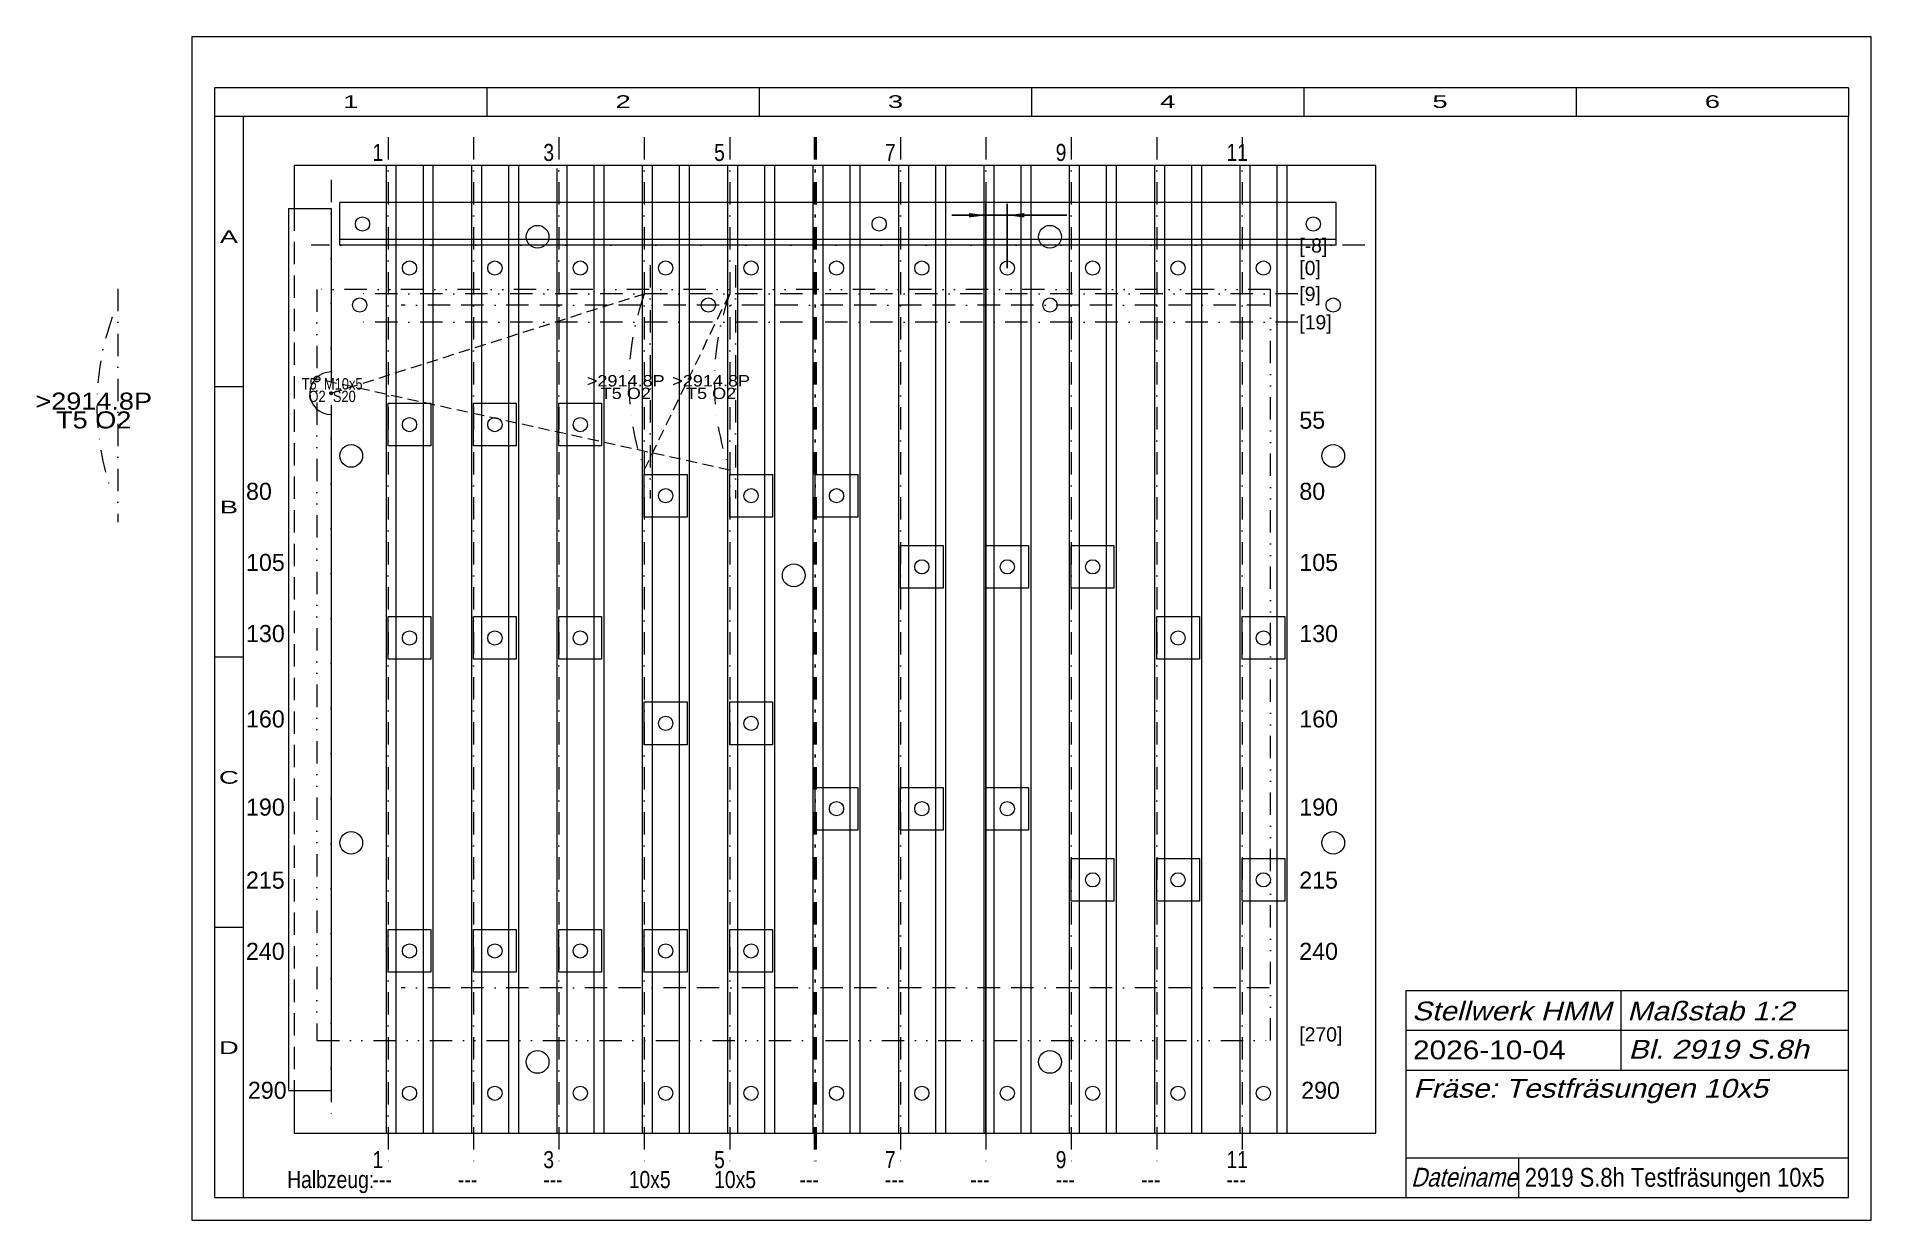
# Model space of a CAD drawing. Extents: x -53 to 592, y 2 to 418.
import ezdxf
from ezdxf.enums import TextEntityAlignment as Align

# ---------------------------------------------------------------- set-up
doc = ezdxf.new("R2010")
doc.units = 0
doc.header["$LTSCALE"] = 15.715001
for name, pattern in [('BORDER', [1.75, 0.5, -0.25, 0.5, -0.25, 0, -0.25]), ('DASHDOT', [1, 0.5, -0.25, 0, -0.25]), ('DASHED', [0.75, 0.5, -0.25]), ('DIVIDE', [1.25, 0.5, -0.25, 0, -0.25, 0, -0.25]), ('HIDDEN', [0.375, 0.25, -0.125]), ('PHANTOM', [2.5, 1.25, -0.25, 0.25, -0.25, 0.25, -0.25])]:
    doc.linetypes.add(name, pattern=pattern)
for name, color, linetype, lineweight in [('2914___ ANSCHLÄGE', 230, 'CONTINUOUS', 13), ('2919_8P', 230, 'CONTINUOUS', 13), ('BEMASSUNG', 7, 'CONTINUOUS', 25), ('BESCHRIFTUNG', 7, 'CONTINUOUS', 25), ('FRÄSPFADE', 30, 'CONTINUOUS', 13), ('KONSTRUKTION', 7, 'CONTINUOUS', 0), ('MASSGRENZEN', 172, 'CONTINUOUS', 25), ('MASSLINIEN', 172, 'CONTINUOUS', 25), ('MASSTEXTE', 212, 'CONTINUOUS', 25), ('MITTELLINIEN', 5, 'DASHDOT', 13), ('STANDARD', 7, 'CONTINUOUS', 0)]:
    doc.layers.add(name, color=color, linetype=linetype, lineweight=lineweight)
doc.styles.add('Arial', font='arial.ttf')

# ---------------------------------------------------------------- blocks, each defined once
blk = doc.blocks.new('D405448448')
at = {"layer": 'MASSGRENZEN'}
for points in [[(280.95, 355.23), (275, 354.45), (275, 356.01)], [(288.45, 355.23), (294.4, 356.01), (294.4, 354.45)]]:
    blk.add_solid(points, dxfattribs=at)
at = {"layer": 'MASSLINIEN', "color": 172}
for p, q in [((280.95, 355.23), (268.96, 355.23)), ((280.95, 32.66), (280.95, 359.23)), ((280.95, 355.23), (288.45, 355.23)), ((288.45, 336.67), (288.45, 359.23)), ((288.45, 355.23), (309.34, 355.23))]:
    blk.add_line(p, q, dxfattribs=at)

msp = doc.modelspace()

# ---------------------------------------------------------------- linework, layer by layer
at = {"layer": '2914___ ANSCHLÄGE', "linetype": 'DASHDOT'}
for p, q in [((162.95, 337.67), (162.95, 255.67)), ((192.95, 337.67), (192.95, 255.67)), ((-23.96, 329.4), (-23.96, 247.4))]:
    msp.add_line(p, q, dxfattribs=at)
msp.add_arc((60.14, 288.4), 91.51, 160.19876, 199.80124, dxfattribs=at)
at = {"layer": '2919_8P', "linetype": 'HIDDEN'}
for p, q in [((50.95, 292.67), (160.95, 327.67)), ((160.95, 265.67), (190.95, 327.67)), ((190.95, 265.67), (45.95, 297.67))]:
    msp.add_line(p, q, dxfattribs=at)
at = {"layer": '2919_8P', "linetype": 'PHANTOM'}
for centre, radius in [((45.95, 297.67), 1), ((50.95, 292.67), 0.5)]:
    msp.add_circle(centre, radius, dxfattribs=at)
at = {"layer": '2919_8P', "linetype": 'DASHDOT'}
for centre in [(247.05, 296.67), (277.05, 296.67)]:
    msp.add_arc(centre, 91.51, 160.19876, 199.80124, dxfattribs=at)
at = {"layer": 'FRÄSPFADE', "linetype": 'DIVIDE', "lineweight": 20}
for p, q in [((380.95, 329.17), (45.95, 329.17)), ((45.95, 329.17), (45.95, 65.17)), ((380.95, 65.17), (380.95, 329.17)), ((45.95, 65.17), (380.95, 65.17))]:
    msp.add_line(p, q, dxfattribs=at)
at = {"layer": 'KONSTRUKTION', "color": 8}
for p, q in [((417.95, 372.67), (37.95, 372.67)), ((37.95, 372.67), (37.95, 357.67)), ((70.2, 372.67), (70.2, 32.67)), ((73.7, 372.67), (73.7, 32.67)), ((83.2, 372.67), (83.2, 32.67)), ((86.7, 372.67), (86.7, 32.67)), ((100.2, 372.67), (100.2, 32.67)), ((103.7, 372.67), (103.7, 32.67)), ((113.2, 372.67), (113.2, 32.67)), ((116.7, 372.67), (116.7, 32.67)), ((130.2, 371.67), (130.2, 32.67)), ((133.7, 372.67), (133.7, 32.67)), ((143.2, 372.67), (143.2, 32.67)), ((146.7, 372.67), (146.7, 32.67)), ((160.2, 372.67), (160.2, 32.67)), ((163.7, 372.67), (163.7, 32.67)), ((173.2, 372.67), (173.2, 32.67)), ((176.7, 372.67), (176.7, 32.67)), ((190.2, 372.67), (190.2, 32.67)), ((193.7, 372.67), (193.7, 32.67)), ((203.2, 372.67), (203.2, 32.67)), ((206.7, 372.67), (206.7, 32.67)), ((220.2, 372.67), (220.2, 32.67)), ((223.7, 372.67), (223.7, 32.67)), ((233.2, 372.67), (233.2, 32.67)), ((236.7, 372.67), (236.7, 32.67)), ((250.2, 372.67), (250.2, 32.67)), ((253.7, 372.67), (253.7, 32.67)), ((263.2, 372.67), (263.2, 32.67)), ((266.7, 372.67), (266.7, 32.67)), ((280.2, 372.67), (280.2, 32.67)), ((283.7, 372.67), (283.7, 32.67)), ((293.2, 372.67), (293.2, 32.67)), ((296.7, 372.67), (296.7, 32.67)), ((310.2, 372.67), (310.2, 32.67)), ((313.7, 372.67), (313.7, 32.67)), ((323.2, 372.67), (323.2, 32.67)), ((326.7, 372.67), (326.7, 32.67)), ((340.2, 372.67), (340.2, 32.67)), ((343.7, 372.67), (343.7, 32.67)), ((353.2, 372.67), (353.2, 32.67)), ((356.7, 372.67), (356.7, 32.67)), ((370.2, 372.67), (370.2, 32.67)), ((373.7, 372.67), (373.7, 32.67)), ((383.2, 372.67), (383.2, 32.67)), ((386.7, 372.67), (386.7, 32.67)), ((417.95, 32.67), (417.95, 372.67)), ((35.95, 357.67), (35.95, 47.67)), ((35.95, 357.67), (50.95, 357.67)), ((50.95, 357.67), (50.95, 300.17)), ((403.95, 359.67), (53.95, 359.67)), ((53.95, 344.67), (53.95, 359.67)), ((403.95, 344.67), (403.95, 359.67)), ((403.95, 346.67), (53.95, 346.67)), ((403.95, 344.67), (53.95, 344.67)), ((50.95, 285.17), (50.95, 47.67)), ((35.95, 47.67), (50.95, 47.67)), ((37.95, 47.67), (37.95, 32.67)), ((37.95, 32.67), (417.95, 32.67))]:
    msp.add_line(p, q, dxfattribs=at)
at = {"layer": 'KONSTRUKTION', "color": 8, "linetype": 'DASHED'}
msp.add_line((37.95, 357.67), (37.95, 47.67), dxfattribs=at)
at = {"layer": 'KONSTRUKTION', "color": 8, "linetype": 'BORDER'}
for p, q in [((380.5, 323.67), (75.5, 323.67)), ((380.5, 83.67), (75.5, 83.67))]:
    msp.add_line(p, q, dxfattribs=at)
at = {"layer": 'KONSTRUKTION', "color": 252}
for p, q in [((70.95, 289.17), (85.95, 289.17)), ((70.95, 274.17), (70.95, 289.17)), ((85.95, 289.17), (85.95, 274.17)), ((100.95, 274.17), (100.95, 289.17)), ((100.95, 289.17), (115.95, 289.17)), ((115.95, 289.17), (115.95, 274.17)), ((130.95, 274.17), (130.95, 289.17)), ((130.95, 289.17), (145.95, 289.17)), ((145.95, 289.17), (145.95, 274.17)), ((85.95, 274.17), (70.95, 274.17)), ((115.95, 274.17), (100.95, 274.17)), ((145.95, 274.17), (130.95, 274.17)), ((160.95, 249.17), (160.95, 264.17)), ((160.95, 264.17), (175.95, 264.17)), ((175.95, 264.17), (175.95, 249.17)), ((190.95, 249.17), (190.95, 264.17)), ((190.95, 264.17), (205.95, 264.17)), ((205.95, 264.17), (205.95, 249.17)), ((220.95, 264.17), (235.95, 264.17)), ((220.95, 249.17), (220.95, 264.17)), ((235.95, 264.17), (235.95, 249.17)), ((175.95, 249.17), (160.95, 249.17)), ((205.95, 249.17), (190.95, 249.17)), ((235.95, 249.17), (220.95, 249.17)), ((250.95, 224.17), (250.95, 239.17)), ((250.95, 239.17), (265.95, 239.17)), ((265.95, 239.17), (265.95, 224.17)), ((280.95, 224.17), (280.95, 239.17)), ((280.95, 239.17), (295.95, 239.17)), ((295.95, 239.17), (295.95, 224.17)), ((310.95, 239.17), (325.95, 239.17)), ((310.95, 224.17), (310.95, 239.17)), ((325.95, 239.17), (325.95, 224.17)), ((265.95, 224.17), (250.95, 224.17)), ((295.95, 224.17), (280.95, 224.17)), ((325.95, 224.17), (310.95, 224.17)), ((70.95, 199.17), (70.95, 214.17)), ((70.95, 214.17), (85.95, 214.17)), ((85.95, 214.17), (85.95, 199.17)), ((100.95, 199.17), (100.95, 214.17)), ((100.95, 214.17), (115.95, 214.17)), ((115.95, 214.17), (115.95, 199.17)), ((130.95, 214.17), (145.95, 214.17)), ((130.95, 199.17), (130.95, 214.17)), ((145.95, 214.17), (145.95, 199.17)), ((340.95, 199.17), (340.95, 214.17)), ((340.95, 214.17), (355.95, 214.17)), ((355.95, 214.17), (355.95, 199.17)), ((370.95, 199.17), (370.95, 214.17)), ((370.95, 214.17), (385.95, 214.17)), ((385.95, 214.17), (385.95, 199.17)), ((85.95, 199.17), (70.95, 199.17)), ((115.95, 199.17), (100.95, 199.17)), ((145.95, 199.17), (130.95, 199.17)), ((355.95, 199.17), (340.95, 199.17)), ((385.95, 199.17), (370.95, 199.17)), ((160.95, 169.17), (160.95, 184.17)), ((160.95, 184.17), (175.95, 184.17)), ((175.95, 184.17), (175.95, 169.17)), ((190.95, 169.17), (190.95, 184.17)), ((190.95, 184.17), (205.95, 184.17)), ((205.95, 184.17), (205.95, 169.17)), ((175.95, 169.17), (160.95, 169.17)), ((205.95, 169.17), (190.95, 169.17)), ((220.95, 139.17), (220.95, 154.17)), ((220.95, 154.17), (235.95, 154.17)), ((235.95, 154.17), (235.95, 139.17)), ((250.95, 139.17), (250.95, 154.17)), ((250.95, 154.17), (265.95, 154.17)), ((265.95, 154.17), (265.95, 139.17)), ((280.95, 154.17), (295.95, 154.17)), ((280.95, 139.17), (280.95, 154.17)), ((295.95, 154.17), (295.95, 139.17)), ((235.95, 139.17), (220.95, 139.17)), ((265.95, 139.17), (250.95, 139.17)), ((295.95, 139.17), (280.95, 139.17)), ((310.95, 114.17), (310.95, 129.17)), ((310.95, 129.17), (325.95, 129.17)), ((325.95, 129.17), (325.95, 114.17)), ((340.95, 114.17), (340.95, 129.17)), ((340.95, 129.17), (355.95, 129.17)), ((355.95, 129.17), (355.95, 114.17)), ((370.95, 129.17), (385.95, 129.17)), ((370.95, 114.17), (370.95, 129.17)), ((385.95, 129.17), (385.95, 114.17)), ((325.95, 114.17), (310.95, 114.17)), ((355.95, 114.17), (340.95, 114.17)), ((385.95, 114.17), (370.95, 114.17)), ((70.95, 89.17), (70.95, 104.17)), ((70.95, 104.17), (85.95, 104.17)), ((85.95, 104.17), (85.95, 89.17)), ((100.95, 89.17), (100.95, 104.17)), ((100.95, 104.17), (115.95, 104.17)), ((115.95, 104.17), (115.95, 89.17)), ((130.95, 104.17), (145.95, 104.17)), ((130.95, 89.17), (130.95, 104.17)), ((145.95, 104.17), (145.95, 89.17)), ((160.95, 89.17), (160.95, 104.17)), ((160.95, 104.17), (175.95, 104.17)), ((175.95, 104.17), (175.95, 89.17)), ((190.95, 89.17), (190.95, 104.17)), ((190.95, 104.17), (205.95, 104.17)), ((205.95, 104.17), (205.95, 89.17)), ((85.95, 89.17), (70.95, 89.17)), ((115.95, 89.17), (100.95, 89.17)), ((145.95, 89.17), (130.95, 89.17)), ((175.95, 89.17), (160.95, 89.17)), ((205.95, 89.17), (190.95, 89.17))]:
    msp.add_line(p, q, dxfattribs=at)
at = {"layer": 'KONSTRUKTION', "color": 8}
for centre, radius in [((61.95, 352.17), 2.5), ((243.45, 352.17), 2.5), ((395.95, 352.17), 2.5), ((123.45, 347.67), 4), ((303.45, 347.67), 4), ((78.45, 336.67), 2.5), ((78.45, 336.67), 2.5), ((108.45, 336.67), 2.5), ((108.45, 336.67), 2.5), ((138.45, 336.67), 2.5), ((138.45, 336.67), 2.5), ((168.45, 336.67), 2.5), ((168.45, 336.67), 2.5), ((198.45, 336.67), 2.5), ((198.45, 336.67), 2.5), ((228.45, 336.67), 2.5), ((228.45, 336.67), 2.5), ((258.45, 336.67), 2.5), ((258.45, 336.67), 2.5), ((288.45, 336.67), 2.5), ((288.45, 336.67), 2.5), ((318.45, 336.67), 2.5), ((318.45, 336.67), 2.5), ((348.45, 336.67), 2.5), ((348.45, 336.67), 2.5), ((378.45, 336.67), 2.5), ((378.45, 336.67), 2.5), ((60.95, 323.67), 2.5), ((183.45, 323.67), 2.5), ((303.45, 323.67), 2.5), ((402.95, 323.67), 2.5), ((78.45, 281.67), 2.5), ((78.45, 281.67), 2.5), ((108.45, 281.67), 2.5), ((108.45, 281.67), 2.5), ((138.45, 281.67), 2.5), ((138.45, 281.67), 2.5), ((57.97, 270.67), 4), ((402.95, 270.67), 4), ((168.45, 256.67), 2.5), ((168.45, 256.67), 2.5), ((198.45, 256.67), 2.5), ((198.45, 256.67), 2.5), ((228.45, 256.67), 2.5), ((228.45, 256.67), 2.5), ((213.45, 228.67), 4), ((258.45, 231.67), 2.5), ((258.45, 231.67), 2.5), ((288.45, 231.67), 2.5), ((288.45, 231.67), 2.5), ((318.45, 231.67), 2.5), ((318.45, 231.67), 2.5), ((78.45, 206.67), 2.5), ((78.45, 206.67), 2.5), ((108.45, 206.67), 2.5), ((108.45, 206.67), 2.5), ((138.45, 206.67), 2.5), ((138.45, 206.67), 2.5), ((348.45, 206.67), 2.5), ((348.45, 206.67), 2.5), ((378.45, 206.67), 2.5), ((378.45, 206.67), 2.5), ((168.45, 176.67), 2.5), ((168.45, 176.67), 2.5), ((198.45, 176.67), 2.5), ((198.45, 176.67), 2.5), ((228.45, 146.67), 2.5), ((228.45, 146.67), 2.5), ((258.45, 146.67), 2.5), ((258.45, 146.67), 2.5), ((288.45, 146.67), 2.5), ((288.45, 146.67), 2.5), ((57.97, 134.67), 4), ((402.95, 134.67), 4), ((318.45, 121.67), 2.5), ((318.45, 121.67), 2.5), ((348.45, 121.67), 2.5), ((348.45, 121.67), 2.5), ((378.45, 121.67), 2.5), ((378.45, 121.67), 2.5), ((78.45, 96.67), 2.5), ((78.45, 96.67), 2.5), ((108.45, 96.67), 2.5), ((108.45, 96.67), 2.5), ((138.45, 96.67), 2.5), ((138.45, 96.67), 2.5), ((168.45, 96.67), 2.5), ((168.45, 96.67), 2.5), ((198.45, 96.67), 2.5), ((198.45, 96.67), 2.5), ((123.45, 57.67), 4), ((303.45, 57.67), 4), ((78.45, 46.67), 2.5), ((78.45, 46.67), 2.5), ((108.45, 46.67), 2.5), ((108.45, 46.67), 2.5), ((138.45, 46.67), 2.5), ((138.45, 46.67), 2.5), ((168.45, 46.67), 2.5), ((168.45, 46.67), 2.5), ((198.45, 46.67), 2.5), ((198.45, 46.67), 2.5), ((228.45, 46.67), 2.5), ((228.45, 46.67), 2.5), ((258.45, 46.67), 2.5), ((258.45, 46.67), 2.5), ((288.45, 46.67), 2.5), ((288.45, 46.67), 2.5), ((318.45, 46.67), 2.5), ((318.45, 46.67), 2.5), ((348.45, 46.67), 2.5), ((348.45, 46.67), 2.5), ((378.45, 46.67), 2.5), ((378.45, 46.67), 2.5)]:
    msp.add_circle(centre, radius, dxfattribs=at)
msp.add_arc((50.95, 292.67), 7.5, 90, 270, dxfattribs=at)
at = {"layer": 'MITTELLINIEN'}
for p, q in [((70.95, 382.66), (70.95, 22.66)), ((100.95, 382.66), (100.95, 22.66)), ((130.95, 382.66), (130.95, 22.66)), ((160.95, 382.66), (160.95, 22.66)), ((190.95, 382.66), (190.95, 22.66)), ((250.95, 382.66), (250.95, 22.66)), ((280.95, 382.66), (280.95, 22.66)), ((310.95, 382.66), (310.95, 22.66)), ((340.95, 382.66), (340.95, 22.66)), ((370.95, 382.66), (370.95, 22.66)), ((50.95, 367.67), (50.95, 37.67)), ((414.04, 344.67), (43.89, 344.67)), ((390.5, 327.67), (60.95, 327.67)), ((390.5, 327.67), (65.5, 327.67)), ((390.5, 317.67), (60.95, 317.67)), ((390.5, 317.67), (65.5, 317.67))]:
    msp.add_line(p, q, dxfattribs=at)
at = {"layer": 'MITTELLINIEN', "color": 154, "lineweight": 50}
msp.add_line((220.95, 382.66), (220.95, 22.66), dxfattribs=at)
at = {"layer": 'STANDARD'}
for p, q in [((592, 418), (2, 418)), ((2, 418), (2, 2)), ((592, 2), (592, 418)), ((584, 400), (10, 400)), ((10, 400), (10, 390)), ((105.67, 400), (105.67, 390)), ((201.33, 400), (201.33, 390)), ((297, 400), (297, 390)), ((392.67, 400), (392.67, 390)), ((488.33, 400), (488.33, 390)), ((584, 400), (584, 390)), ((10, 390), (10, 10)), ((20, 390), (10, 390)), ((20, 390), (20, 10)), ((584, 390), (20, 390)), ((584, 10), (584, 390)), ((10, 295), (20, 295)), ((10, 200), (20, 200)), ((10, 105), (20, 105)), ((10, 10), (20, 10)), ((20, 10), (584, 10)), ((2, 2), (592, 2))]:
    msp.add_line(p, q, dxfattribs=at)
at = {"layer": 'STANDARD', "lineweight": 0}
for p, q in [((428.44, 82.8), (583.83, 82.8)), ((428.44, 82.8), (428.44, 10)), ((504.04, 82.8), (504.04, 54.8)), ((428.44, 68.8), (583.83, 68.8)), ((428.44, 54.8), (583.83, 54.8)), ((428.44, 24), (583.83, 24)), ((468.04, 24), (468.04, 10))]:
    msp.add_line(p, q, dxfattribs=at)

# ---------------------------------------------------------------- block references
at = {"layer": 'BEMASSUNG'}
msp.add_blockref('D405448448', (0, 0), dxfattribs=at)

# ---------------------------------------------------------------- texts
at = {"layer": '2914___ ANSCHLÄGE', "linetype": 'PHANTOM', "insert": (-32.49, 286.57), "char_height": 6, "attachment_point": 5, "line_spacing_factor": 0.66, "style": 'Arial'}
msp.add_mtext('\\W1.135110;>2914.8P\\PT5 O2', dxfattribs=at)
at = {"layer": '2919_8P', "linetype": 'PHANTOM', "char_height": 4, "attachment_point": 5, "line_spacing_factor": 0.66, "style": 'Arial'}
for s, insert in [('\\W0.810867;T5  M10x5\\PO2  S20', (51.27, 293.76)), ('\\W1.135110;>2914.8P\\PT5 O2', (154.42, 294.83)), ('\\W1.135110;>2914.8P\\PT5 O2', (184.42, 294.83))]:
    msp.add_mtext(s, dxfattribs=dict(at, insert=insert))
at = {"layer": 'BESCHRIFTUNG', "style": 'Arial'}
for s, height, width, p in [('1', 6, 0.810869, (65.46, 374.32)), ('3', 6, 0.810869, (125.46, 374.32)), ('5', 6, 0.810869, (185.46, 374.32)), ('7', 6, 0.810869, (245.46, 374.32)), ('9', 6, 0.810869, (305.46, 374.32)), ('11', 6, 0.810869, (365.46, 374.32)), ('[-8]', 5, 0.972709, (391.06, 342.12)), ('[0]', 5, 0.972719, (391.06, 334.2)), ('[9]', 5, 0.972719, (391.06, 325.12)), ('[19]', 5, 0.972755, (391.06, 315.12)), ('55', 6, 0.972828, (391.06, 280.22)), ('80', 6, 0.972828, (21.03, 255.22)), ('80', 6, 0.972828, (391.06, 255.22)), ('105', 6, 0.972828, (21.03, 230.22)), ('105', 6, 0.972828, (391.06, 230.22)), ('130', 6, 0.972828, (21.03, 205.22)), ('130', 6, 0.972828, (391.06, 205.22)), ('160', 6, 0.972828, (21.03, 175.22)), ('160', 6, 0.972828, (391.06, 175.22)), ('190', 6, 0.972828, (21.03, 144.23)), ('190', 6, 0.972828, (391.06, 144.23)), ('215', 6, 0.972828, (21, 118.56)), ('215', 6, 0.972828, (391.03, 118.56)), ('240', 6, 0.972828, (21, 93.55)), ('240', 6, 0.972828, (391.03, 93.55)), ('[270]', 5, 0.972773, (391.06, 64.86)), ('290', 6, 0.972828, (21.68, 44.71)), ('290', 6, 0.972828, (391.71, 44.71)), ('1', 6, 0.810869, (65.46, 20.34)), ('3', 6, 0.810869, (125.46, 20.34)), ('5', 6, 0.810869, (185.46, 20.34)), ('7', 6, 0.810869, (245.46, 20.34)), ('9', 6, 0.810869, (305.46, 20.34)), ('11', 6, 0.810869, (365.46, 20.34)), ('Halbzeug:', 6, 0.810868, (35.46, 13.34)), ('10x5', 6, 0.810868, (155.46, 13.34)), ('10x5', 6, 0.810868, (185.46, 13.34)), ('---', 6, 0.810862, (65.46, 13.34)), ('---', 6, 0.810862, (95.46, 13.34)), ('---', 6, 0.810862, (125.46, 13.34)), ('---', 6, 0.810862, (215.46, 13.34)), ('---', 6, 0.810862, (245.46, 13.34)), ('---', 6, 0.810862, (275.46, 13.34)), ('---', 6, 0.810862, (305.46, 13.34)), ('---', 6, 0.810862, (335.46, 13.34)), ('---', 6, 0.810862, (365.46, 13.34))]:
    msp.add_text(s, height=height, dxfattribs=dict(at, width=width)).set_placement(p)
at = {"layer": 'BESCHRIFTUNG', "style": 'Arial', "oblique": 15}
for s, width, p in [('Stellwerk HMM', 1.130136, (430.63, 78.88)), ('Maßstab 1:2', 1.143719, (506.23, 78.88)), ('Bl. 2919 S.8h', 1.14372, (506.67, 65.4)), ('Fräse: Testfräsungen 10x5', 1.130197, (431.07, 51.7)), ('Dateiname', 0.835372, (430.3, 20.45))]:
    msp.add_text(s, height=6.6, dxfattribs=dict(at, width=width)).set_placement(p, align=Align.TOP_LEFT)
at = {"layer": 'BESCHRIFTUNG', "style": 'Arial'}
for s, width, p in [('2026-10-04', 1.135137, (431, 65.2)), ('2919 S.8h Testfräsungen 10x5', 0.835408, (470.27, 20.4))]:
    msp.add_text(s, height=6.6, dxfattribs=dict(at, width=width)).set_placement(p, align=Align.TOP_LEFT)
at = {"layer": 'STANDARD', "style": 'Arial'}
for s, width, p in [('1', 1.547923, (57.83, 392.95)), ('2', 1.547922, (153.5, 392.95)), ('3', 1.547923, (249.17, 392.95)), ('4', 1.547923, (344.83, 392.95)), ('5', 1.547922, (440.5, 392.95)), ('6', 1.547923, (536.17, 392.95)), ('A', 1.547987, (15, 345.45)), ('B', 1.547987, (15, 250.45)), ('C', 1.548103, (15, 155.45)), ('D', 1.548104, (15, 60.45))]:
    msp.add_text(s, height=4.46, dxfattribs=dict(at, width=width)).set_placement(p, align=Align.CENTER)

doc.saveas('drawing.dxf')
